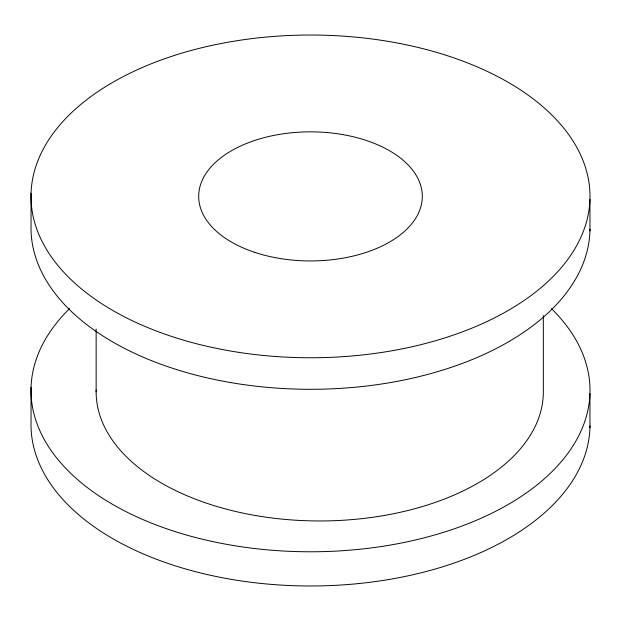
<?xml version="1.0" encoding="UTF-8"?>
<svg xmlns="http://www.w3.org/2000/svg" width="621" height="621" viewBox="0 0 621 621"><rect width="100%" height="100%" fill="white"/><g stroke="black" fill="none" stroke-linecap="round" stroke-linejoin="round"><path stroke-width="0.93" d="M589.95 199.488A279.504 161.367 0 0 1 166.125 334.572A279.504 161.367 0 0 1 175.425 55.122A279.504 161.367 0 0 1 589.95 199.488L589.95 231.02M589.95 393.512L589.95 427.706M543.336 315.452L543.336 391.867A223.599 129.098 0 0 1 318.131 520.957A223.599 129.098 0 0 1 96.162 390.004M96.139 328.998L96.139 391.867M31.05 193.294L31.05 224.825A279.504 161.367 0 0 0 306.782 389.282A279.504 161.367 0 0 0 589.997 229.118M31.05 387.31L31.05 421.512A279.504 161.367 0 0 0 306.782 585.96A279.504 161.367 0 0 0 589.997 425.804M551.409 308.59A279.504 161.367 0 0 1 490.691 513.769A279.504 161.367 0 0 1 130.162 513.699A279.504 161.367 0 0 1 69.692 308.497M254.602 252.297A111.803 64.545 0 0 0 422.303 196.391A111.803 64.545 0 0 0 254.602 140.493A111.803 64.545 0 0 0 254.602 252.297"/></g></svg>
